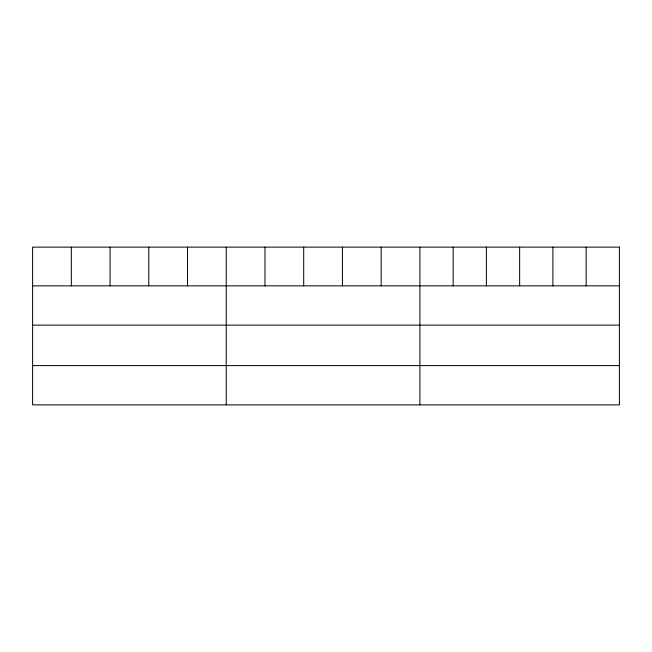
<?xml version="1.0" encoding="UTF-8"?>
<svg xmlns="http://www.w3.org/2000/svg" width="652" height="652" viewBox="0 0 652 652"><rect width="100%" height="100%" fill="white"/><g stroke="black" fill="none" stroke-linecap="round" stroke-linejoin="round"><path stroke-width="0.98" d="M32.6 285.853L619.4 285.853M32.6 325.136L619.4 325.136M32.6 365.601L619.4 365.601M586.148 247.124L586.148 285.853M552.896 247.124L552.896 285.853M519.644 247.124L519.644 285.853M486.392 247.124L486.392 285.853M453.14 247.124L453.14 285.853M419.888 247.124L419.888 404.876M381.159 247.124L381.159 285.853M342.43 247.124L342.43 285.853M303.702 247.124L303.702 285.853M264.973 247.124L264.973 285.853M226.244 247.124L226.244 404.876M187.515 247.124L187.515 285.853M148.786 247.124L148.786 285.853M110.058 247.124L110.058 285.853M71.329 247.124L71.329 285.853M619.4 247.124L32.6 247.124L32.6 404.876L619.4 404.876L619.4 247.124"/></g></svg>
